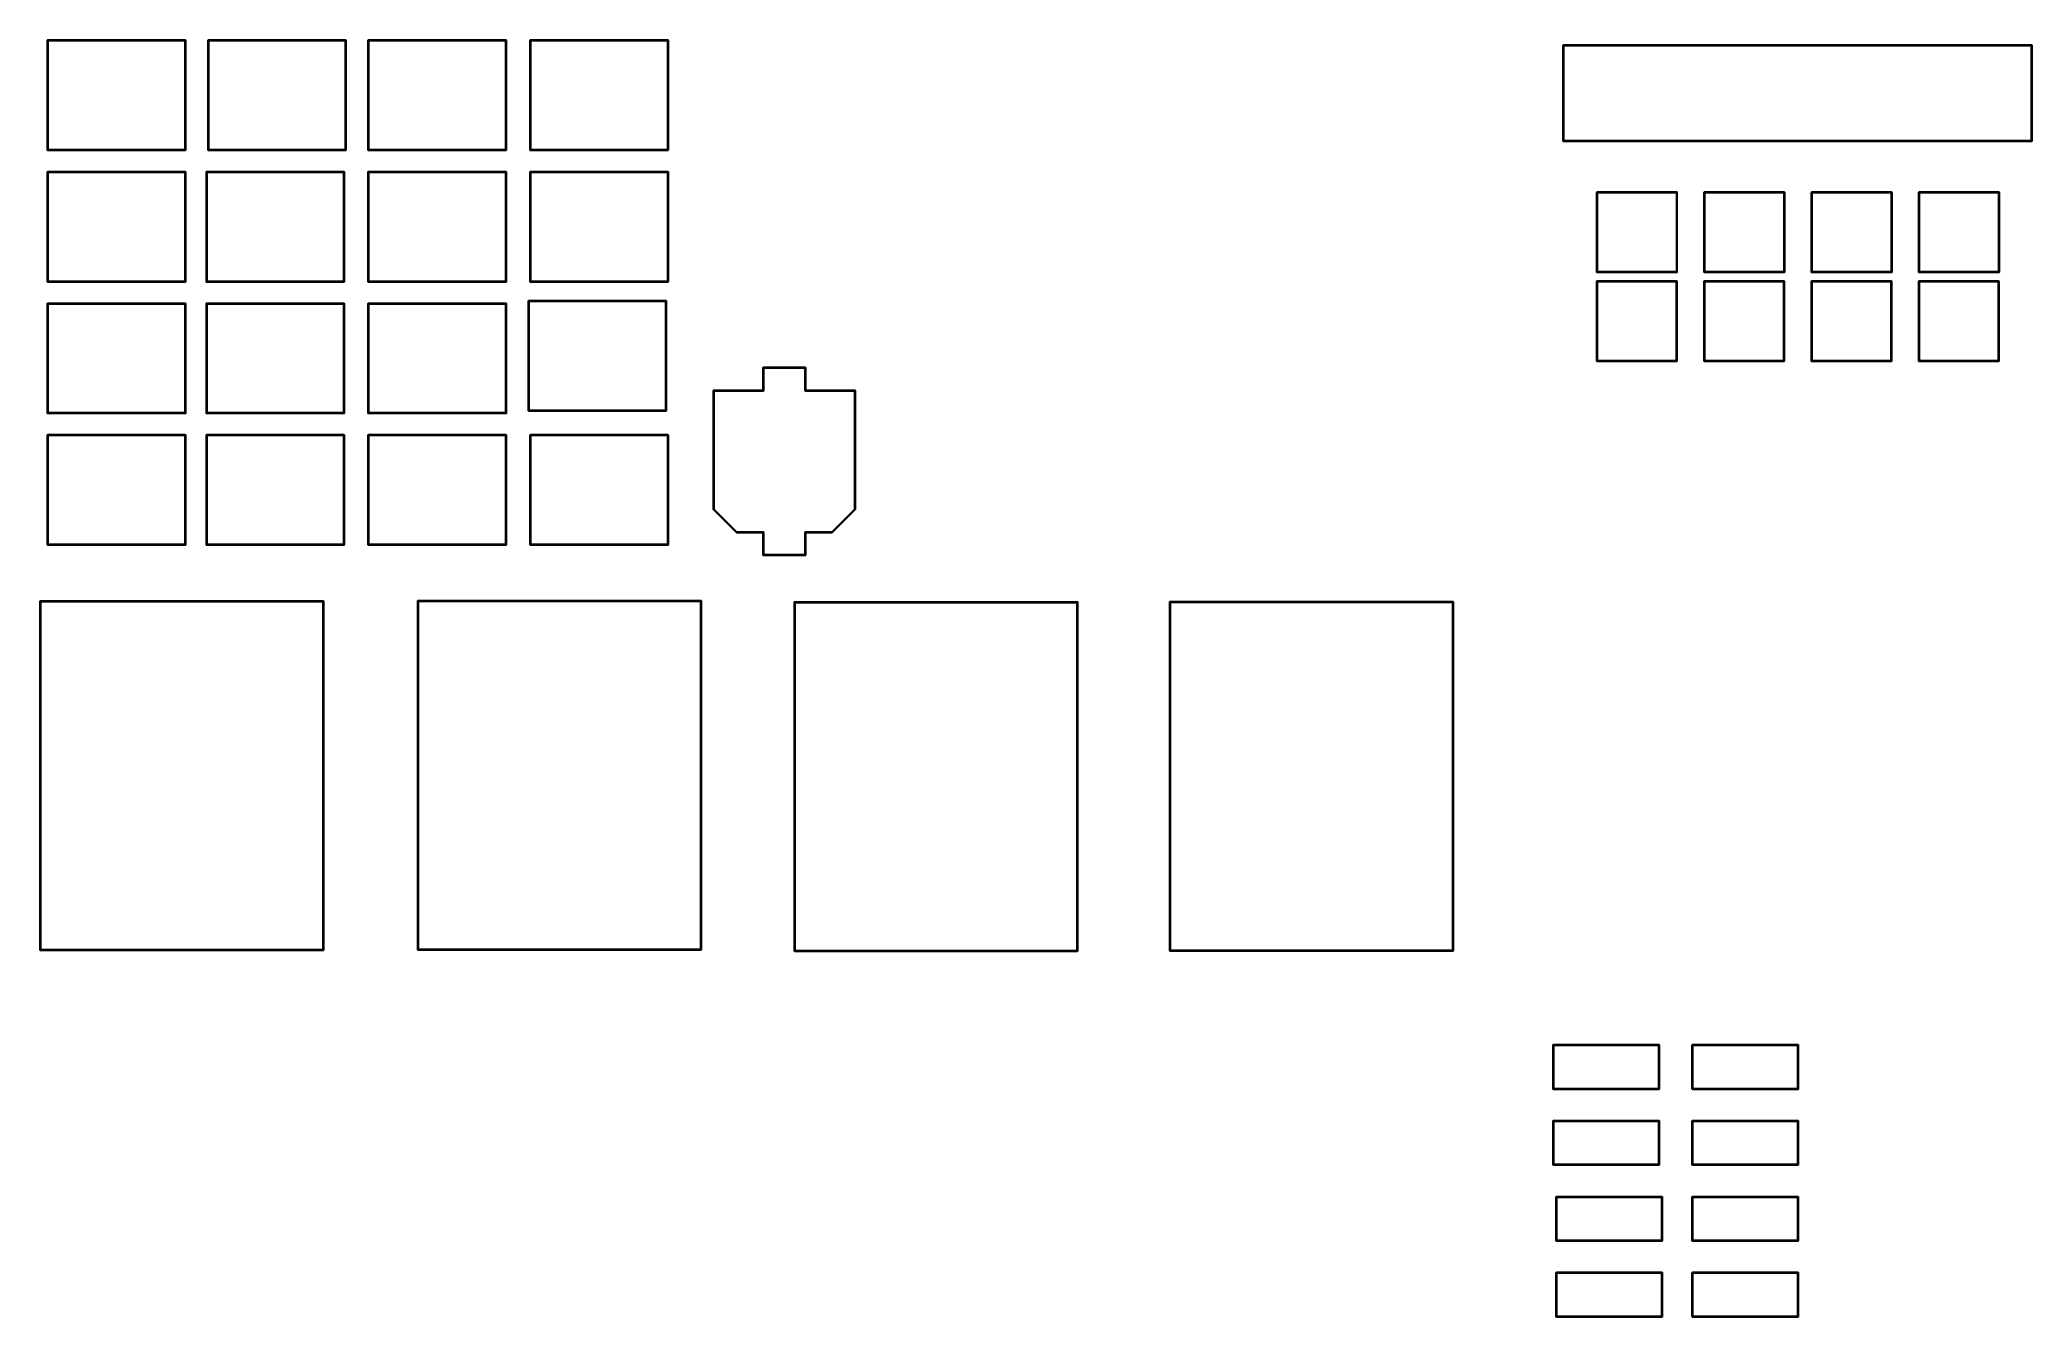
# Model space of a CAD drawing. Header units: millimetres. Extents: x 73 to 173, y -158 to -94.
import ezdxf

# ---------------------------------------------------------------- set-up
doc = ezdxf.new("R2010")
doc.units = ezdxf.units.MM
doc.layers.add('F.Courtyard', color=6, linetype='CONTINUOUS', true_color=0xff26e2)

msp = doc.modelspace()

# ---------------------------------------------------------------- linework, layer by layer
at = {"layer": 'F.Courtyard', "linetype": 'CONTINUOUS'}
for p, q in [((73.35, -94.182), (73.351903, -94.172433)), ((73.35, -99.682), (73.35, -94.182)), ((73.351903, -94.172433), (73.365433, -94.158903)), ((73.365433, -94.158903), (73.375, -94.157)), ((73.375, -94.157), (80.275, -94.157)), ((73.4, -94.207), (73.4, -99.657)), ((80.25, -94.207), (73.4, -94.207)), ((80.25, -99.657), (80.25, -94.207)), ((80.275, -94.157), (80.284567, -94.158903)), ((80.284567, -94.158903), (80.298097, -94.172433)), ((80.298097, -94.172433), (80.3, -94.182)), ((80.3, -94.182), (80.3, -99.682)), ((81.408, -94.182), (81.409903, -94.172433)), ((81.408, -99.682), (81.408, -94.182)), ((81.409903, -94.172433), (81.423433, -94.158903)), ((81.423433, -94.158903), (81.433, -94.157)), ((81.433, -94.157), (88.333, -94.157)), ((81.458, -94.207), (81.458, -99.657)), ((88.308, -94.207), (81.458, -94.207)), ((88.308, -99.657), (88.308, -94.207)), ((88.333, -94.157), (88.342567, -94.158903)), ((88.342567, -94.158903), (88.356097, -94.172433)), ((88.356097, -94.172433), (88.358, -94.182)), ((88.358, -94.182), (88.358, -99.682)), ((89.446, -94.182), (89.447903, -94.172433)), ((89.446, -99.682), (89.446, -94.182)), ((89.447903, -94.172433), (89.461433, -94.158903)), ((89.461433, -94.158903), (89.471, -94.157)), ((89.471, -94.157), (96.371, -94.157)), ((89.496, -94.207), (89.496, -99.657)), ((96.346, -94.207), (89.496, -94.207)), ((96.346, -99.657), (96.346, -94.207)), ((96.371, -94.157), (96.380567, -94.158903)), ((96.380567, -94.158903), (96.394097, -94.172433)), ((96.394097, -94.172433), (96.396, -94.182)), ((96.396, -94.182), (96.396, -99.682)), ((97.574, -94.182), (97.575903, -94.172433)), ((97.574, -99.682), (97.574, -94.182)), ((97.575903, -94.172433), (97.589433, -94.158903)), ((97.589433, -94.158903), (97.599, -94.157)), ((97.599, -94.157), (104.499, -94.157)), ((97.624, -94.207), (97.624, -99.657)), ((104.474, -94.207), (97.624, -94.207)), ((104.474, -99.657), (104.474, -94.207)), ((104.499, -94.157), (104.508567, -94.158903)), ((104.508567, -94.158903), (104.522097, -94.172433)), ((104.522097, -94.172433), (104.524, -94.182)), ((104.524, -94.182), (104.524, -99.682)), ((149.429445, -94.433333), (149.431348, -94.423766)), ((149.429445, -99.233333), (149.429445, -94.433333)), ((149.431348, -94.423766), (149.444878, -94.410236)), ((149.444878, -94.410236), (149.454445, -94.408333)), ((149.454445, -94.408333), (172.954445, -94.408333)), ((149.479445, -94.458333), (149.479445, -99.208333)), ((172.929445, -94.458333), (149.479445, -94.458333)), ((172.929445, -99.208333), (172.929445, -94.458333)), ((172.954445, -94.408333), (172.964012, -94.410236)), ((172.964012, -94.410236), (172.977542, -94.423766)), ((172.977542, -94.423766), (172.979445, -94.433333)), ((172.979445, -94.433333), (172.979445, -99.233333)), ((73.351903, -99.691567), (73.35, -99.682)), ((73.365433, -99.705097), (73.351903, -99.691567)), ((73.375, -99.707), (73.365433, -99.705097)), ((80.275, -99.707), (73.375, -99.707)), ((73.4, -99.657), (80.25, -99.657)), ((80.284567, -99.705097), (80.275, -99.707)), ((80.298097, -99.691567), (80.284567, -99.705097)), ((80.3, -99.682), (80.298097, -99.691567)), ((81.409903, -99.691567), (81.408, -99.682)), ((81.423433, -99.705097), (81.409903, -99.691567)), ((81.433, -99.707), (81.423433, -99.705097)), ((88.333, -99.707), (81.433, -99.707)), ((81.458, -99.657), (88.308, -99.657)), ((88.342567, -99.705097), (88.333, -99.707)), ((88.356097, -99.691567), (88.342567, -99.705097)), ((88.358, -99.682), (88.356097, -99.691567)), ((89.447903, -99.691567), (89.446, -99.682)), ((89.461433, -99.705097), (89.447903, -99.691567)), ((89.471, -99.707), (89.461433, -99.705097)), ((96.371, -99.707), (89.471, -99.707)), ((89.496, -99.657), (96.346, -99.657)), ((96.380567, -99.705097), (96.371, -99.707)), ((96.394097, -99.691567), (96.380567, -99.705097)), ((96.396, -99.682), (96.394097, -99.691567)), ((97.575903, -99.691567), (97.574, -99.682)), ((97.589433, -99.705097), (97.575903, -99.691567)), ((97.599, -99.707), (97.589433, -99.705097)), ((104.499, -99.707), (97.599, -99.707)), ((97.624, -99.657), (104.474, -99.657)), ((104.508567, -99.705097), (104.499, -99.707)), ((104.522097, -99.691567), (104.508567, -99.705097)), ((104.524, -99.682), (104.522097, -99.691567)), ((149.431348, -99.2429), (149.429445, -99.233333)), ((149.444878, -99.25643), (149.431348, -99.2429)), ((149.454445, -99.258333), (149.444878, -99.25643)), ((172.954445, -99.258333), (149.454445, -99.258333)), ((149.479445, -99.208333), (172.929445, -99.208333)), ((172.964012, -99.25643), (172.954445, -99.258333)), ((172.977542, -99.2429), (172.964012, -99.25643)), ((172.979445, -99.233333), (172.977542, -99.2429)), ((73.35, -100.786), (73.351903, -100.776433)), ((73.35, -106.286), (73.35, -100.786)), ((73.351903, -100.776433), (73.365433, -100.762903)), ((73.365433, -100.762903), (73.375, -100.761)), ((73.375, -100.761), (80.275, -100.761)), ((73.4, -100.811), (73.4, -106.261)), ((80.25, -100.811), (73.4, -100.811)), ((80.25, -106.261), (80.25, -100.811)), ((80.275, -100.761), (80.284567, -100.762903)), ((80.284567, -100.762903), (80.298097, -100.776433)), ((80.298097, -100.776433), (80.3, -100.786)), ((80.3, -100.786), (80.3, -106.286)), ((81.318, -100.786), (81.319903, -100.776433)), ((81.318, -106.286), (81.318, -100.786)), ((81.319903, -100.776433), (81.333433, -100.762903)), ((81.333433, -100.762903), (81.343, -100.761)), ((81.343, -100.761), (88.243, -100.761)), ((81.368, -100.811), (81.368, -106.261)), ((88.218, -100.811), (81.368, -100.811)), ((88.218, -106.261), (88.218, -100.811)), ((88.243, -100.761), (88.252567, -100.762903)), ((88.252567, -100.762903), (88.266097, -100.776433)), ((88.266097, -100.776433), (88.268, -100.786)), ((88.268, -100.786), (88.268, -106.286)), ((89.446, -100.786), (89.447903, -100.776433)), ((89.446, -106.286), (89.446, -100.786)), ((89.447903, -100.776433), (89.461433, -100.762903)), ((89.461433, -100.762903), (89.471, -100.761)), ((89.471, -100.761), (96.371, -100.761)), ((89.496, -100.811), (89.496, -106.261)), ((96.346, -100.811), (89.496, -100.811)), ((96.346, -106.261), (96.346, -100.811)), ((96.371, -100.761), (96.380567, -100.762903)), ((96.380567, -100.762903), (96.394097, -100.776433)), ((96.394097, -100.776433), (96.396, -100.786)), ((96.396, -100.786), (96.396, -106.286)), ((97.574, -100.786), (97.575903, -100.776433)), ((97.574, -106.286), (97.574, -100.786)), ((97.575903, -100.776433), (97.589433, -100.762903)), ((97.589433, -100.762903), (97.599, -100.761)), ((97.599, -100.761), (104.499, -100.761)), ((97.624, -100.811), (97.624, -106.261)), ((104.474, -100.811), (97.624, -100.811)), ((104.474, -106.261), (104.474, -100.811)), ((104.499, -100.761), (104.508567, -100.762903)), ((104.508567, -100.762903), (104.522097, -100.776433)), ((104.522097, -100.776433), (104.524, -100.786)), ((104.524, -100.786), (104.524, -106.286)), ((151.119445, -101.81), (151.121348, -101.800433)), ((151.119445, -105.81), (151.119445, -101.81)), ((151.121348, -101.800433), (151.134878, -101.786903)), ((151.134878, -101.786903), (151.144445, -101.785)), ((151.144445, -101.785), (155.144445, -101.785)), ((151.169445, -101.835), (151.169445, -105.785)), ((155.119445, -101.835), (151.169445, -101.835)), ((155.119445, -105.785), (155.119445, -101.835)), ((155.144445, -101.785), (155.154012, -101.786903)), ((155.154012, -101.786903), (155.167542, -101.800433)), ((155.167542, -101.800433), (155.169445, -101.81)), ((155.169445, -101.81), (155.169445, -105.81)), ((156.507223, -101.81), (156.509126, -101.800433)), ((156.507223, -105.81), (156.507223, -101.81)), ((156.509126, -101.800433), (156.522656, -101.786903)), ((156.522656, -101.786903), (156.532223, -101.785)), ((156.532223, -101.785), (160.532223, -101.785)), ((156.557223, -101.835), (156.557223, -105.785)), ((160.507223, -101.835), (156.557223, -101.835)), ((160.507223, -105.785), (160.507223, -101.835)), ((160.532223, -101.785), (160.54179, -101.786903)), ((160.54179, -101.786903), (160.55532, -101.800433)), ((160.55532, -101.800433), (160.557223, -101.81)), ((160.557223, -101.81), (160.557223, -105.81)), ((161.895, -101.81), (161.896903, -101.800433)), ((161.895, -105.81), (161.895, -101.81)), ((161.896903, -101.800433), (161.910433, -101.786903)), ((161.910433, -101.786903), (161.92, -101.785)), ((161.92, -101.785), (165.92, -101.785)), ((161.945, -101.835), (161.945, -105.785)), ((165.895, -101.835), (161.945, -101.835)), ((165.895, -105.785), (165.895, -101.835)), ((165.92, -101.785), (165.929567, -101.786903)), ((165.929567, -101.786903), (165.943097, -101.800433)), ((165.943097, -101.800433), (165.945, -101.81)), ((165.945, -101.81), (165.945, -105.81)), ((167.282778, -101.81), (167.284681, -101.800433)), ((167.282778, -105.81), (167.282778, -101.81)), ((167.284681, -101.800433), (167.298211, -101.786903)), ((167.298211, -101.786903), (167.307778, -101.785)), ((167.307778, -101.785), (171.307778, -101.785)), ((167.332778, -101.835), (167.332778, -105.785)), ((171.282778, -101.835), (167.332778, -101.835)), ((171.282778, -105.785), (171.282778, -101.835)), ((171.307778, -101.785), (171.317345, -101.786903)), ((171.317345, -101.786903), (171.330875, -101.800433)), ((171.330875, -101.800433), (171.332778, -101.81)), ((171.332778, -101.81), (171.332778, -105.81)), ((151.121348, -105.819567), (151.119445, -105.81)), ((151.134878, -105.833097), (151.121348, -105.819567)), ((151.144445, -105.835), (151.134878, -105.833097)), ((155.144445, -105.835), (151.144445, -105.835)), ((151.169445, -105.785), (155.119445, -105.785)), ((155.154012, -105.833097), (155.144445, -105.835)), ((155.167542, -105.819567), (155.154012, -105.833097)), ((155.169445, -105.81), (155.167542, -105.819567)), ((156.509126, -105.819567), (156.507223, -105.81)), ((156.522656, -105.833097), (156.509126, -105.819567)), ((156.532223, -105.835), (156.522656, -105.833097)), ((160.532223, -105.835), (156.532223, -105.835)), ((156.557223, -105.785), (160.507223, -105.785)), ((160.54179, -105.833097), (160.532223, -105.835)), ((160.55532, -105.819567), (160.54179, -105.833097)), ((160.557223, -105.81), (160.55532, -105.819567)), ((161.896903, -105.819567), (161.895, -105.81)), ((161.910433, -105.833097), (161.896903, -105.819567)), ((161.92, -105.835), (161.910433, -105.833097)), ((165.92, -105.835), (161.92, -105.835)), ((161.945, -105.785), (165.895, -105.785)), ((165.929567, -105.833097), (165.92, -105.835)), ((165.943097, -105.819567), (165.929567, -105.833097)), ((165.945, -105.81), (165.943097, -105.819567)), ((167.284681, -105.819567), (167.282778, -105.81)), ((167.298211, -105.833097), (167.284681, -105.819567)), ((167.307778, -105.835), (167.298211, -105.833097)), ((171.307778, -105.835), (167.307778, -105.835)), ((167.332778, -105.785), (171.282778, -105.785)), ((171.317345, -105.833097), (171.307778, -105.835)), ((171.330875, -105.819567), (171.317345, -105.833097)), ((171.332778, -105.81), (171.330875, -105.819567)), ((73.351903, -106.295567), (73.35, -106.286)), ((73.365433, -106.309097), (73.351903, -106.295567)), ((73.375, -106.311), (73.365433, -106.309097)), ((80.275, -106.311), (73.375, -106.311)), ((73.4, -106.261), (80.25, -106.261)), ((80.284567, -106.309097), (80.275, -106.311)), ((80.298097, -106.295567), (80.284567, -106.309097)), ((80.3, -106.286), (80.298097, -106.295567)), ((81.319903, -106.295567), (81.318, -106.286)), ((81.333433, -106.309097), (81.319903, -106.295567)), ((81.343, -106.311), (81.333433, -106.309097)), ((88.243, -106.311), (81.343, -106.311)), ((81.368, -106.261), (88.218, -106.261)), ((88.252567, -106.309097), (88.243, -106.311)), ((88.266097, -106.295567), (88.252567, -106.309097)), ((88.268, -106.286), (88.266097, -106.295567)), ((89.447903, -106.295567), (89.446, -106.286)), ((89.461433, -106.309097), (89.447903, -106.295567)), ((89.471, -106.311), (89.461433, -106.309097)), ((96.371, -106.311), (89.471, -106.311)), ((89.496, -106.261), (96.346, -106.261)), ((96.380567, -106.309097), (96.371, -106.311)), ((96.394097, -106.295567), (96.380567, -106.309097)), ((96.396, -106.286), (96.394097, -106.295567)), ((97.575903, -106.295567), (97.574, -106.286)), ((97.589433, -106.309097), (97.575903, -106.295567)), ((97.599, -106.311), (97.589433, -106.309097)), ((104.499, -106.311), (97.599, -106.311)), ((97.624, -106.261), (104.474, -106.261)), ((104.508567, -106.309097), (104.499, -106.311)), ((104.522097, -106.295567), (104.508567, -106.309097)), ((104.524, -106.286), (104.522097, -106.295567)), ((151.109445, -106.27), (151.111348, -106.260433)), ((151.109445, -110.27), (151.109445, -106.27)), ((151.111348, -106.260433), (151.124878, -106.246903)), ((151.124878, -106.246903), (151.134445, -106.245)), ((151.134445, -106.245), (155.134445, -106.245)), ((151.159445, -106.295), (151.159445, -110.245)), ((155.109445, -106.295), (151.159445, -106.295)), ((155.109445, -110.245), (155.109445, -106.295)), ((155.134445, -106.245), (155.144012, -106.246903)), ((155.144012, -106.246903), (155.157542, -106.260433)), ((155.157542, -106.260433), (155.159445, -106.27)), ((155.159445, -106.27), (155.159445, -110.27)), ((156.497223, -106.27), (156.499126, -106.260433)), ((156.497223, -110.27), (156.497223, -106.27)), ((156.499126, -106.260433), (156.512656, -106.246903)), ((156.512656, -106.246903), (156.522223, -106.245)), ((156.522223, -106.245), (160.522223, -106.245)), ((156.547223, -106.295), (156.547223, -110.245)), ((160.497223, -106.295), (156.547223, -106.295)), ((160.497223, -110.245), (160.497223, -106.295)), ((160.522223, -106.245), (160.53179, -106.246903)), ((160.53179, -106.246903), (160.54532, -106.260433)), ((160.54532, -106.260433), (160.547223, -106.27)), ((160.547223, -106.27), (160.547223, -110.27)), ((161.885, -106.27), (161.886903, -106.260433)), ((161.885, -110.27), (161.885, -106.27)), ((161.886903, -106.260433), (161.900433, -106.246903)), ((161.900433, -106.246903), (161.91, -106.245)), ((161.91, -106.245), (165.91, -106.245)), ((161.935, -106.295), (161.935, -110.245)), ((165.885, -106.295), (161.935, -106.295)), ((165.885, -110.245), (165.885, -106.295)), ((165.91, -106.245), (165.919567, -106.246903)), ((165.919567, -106.246903), (165.933097, -106.260433)), ((165.933097, -106.260433), (165.935, -106.27)), ((165.935, -106.27), (165.935, -110.27)), ((167.272778, -106.27), (167.274681, -106.260433)), ((167.272778, -110.27), (167.272778, -106.27)), ((167.274681, -106.260433), (167.288211, -106.246903)), ((167.288211, -106.246903), (167.297778, -106.245)), ((167.297778, -106.245), (171.297778, -106.245)), ((167.322778, -106.295), (167.322778, -110.245)), ((171.272778, -106.295), (167.322778, -106.295)), ((171.272778, -110.245), (171.272778, -106.295)), ((171.297778, -106.245), (171.307345, -106.246903)), ((171.307345, -106.246903), (171.320875, -106.260433)), ((171.320875, -106.260433), (171.322778, -106.27)), ((171.322778, -106.27), (171.322778, -110.27)), ((73.35, -107.39), (73.351903, -107.380433)), ((73.35, -112.89), (73.35, -107.39)), ((73.351903, -107.380433), (73.365433, -107.366903)), ((73.365433, -107.366903), (73.375, -107.365)), ((73.375, -107.365), (80.275, -107.365)), ((73.4, -107.415), (73.4, -112.865)), ((80.25, -107.415), (73.4, -107.415)), ((80.25, -112.865), (80.25, -107.415)), ((80.275, -107.365), (80.284567, -107.366903)), ((80.284567, -107.366903), (80.298097, -107.380433)), ((80.298097, -107.380433), (80.3, -107.39)), ((80.3, -107.39), (80.3, -112.89)), ((81.318, -107.39), (81.319903, -107.380433)), ((81.318, -112.89), (81.318, -107.39)), ((81.319903, -107.380433), (81.333433, -107.366903)), ((81.333433, -107.366903), (81.343, -107.365)), ((81.343, -107.365), (88.243, -107.365)), ((81.368, -107.415), (81.368, -112.865)), ((88.218, -107.415), (81.368, -107.415)), ((88.218, -112.865), (88.218, -107.415)), ((88.243, -107.365), (88.252567, -107.366903)), ((88.252567, -107.366903), (88.266097, -107.380433)), ((88.266097, -107.380433), (88.268, -107.39)), ((88.268, -107.39), (88.268, -112.89)), ((89.446, -107.39), (89.447903, -107.380433)), ((89.446, -112.89), (89.446, -107.39)), ((89.447903, -107.380433), (89.461433, -107.366903)), ((89.461433, -107.366903), (89.471, -107.365)), ((89.471, -107.365), (96.371, -107.365)), ((89.496, -107.415), (89.496, -112.865)), ((96.346, -107.415), (89.496, -107.415)), ((96.346, -112.865), (96.346, -107.415)), ((96.371, -107.365), (96.380567, -107.366903)), ((96.380567, -107.366903), (96.394097, -107.380433)), ((96.394097, -107.380433), (96.396, -107.39)), ((96.396, -107.39), (96.396, -112.89)), ((97.484, -107.264), (97.485903, -107.254433)), ((97.484, -112.764), (97.484, -107.264)), ((97.485903, -107.254433), (97.499433, -107.240903)), ((97.499433, -107.240903), (97.509, -107.239)), ((97.509, -107.239), (104.409, -107.239)), ((97.534, -107.289), (97.534, -112.739)), ((104.384, -107.289), (97.534, -107.289)), ((104.384, -112.739), (104.384, -107.289)), ((104.409, -107.239), (104.418567, -107.240903)), ((104.418567, -107.240903), (104.432097, -107.254433)), ((104.432097, -107.254433), (104.434, -107.264)), ((104.434, -107.264), (104.434, -112.764)), ((109.2704, -110.614), (109.272303, -110.604433)), ((109.2704, -111.739), (109.2704, -110.614)), ((109.272303, -110.604433), (109.285833, -110.590903)), ((109.285833, -110.590903), (109.2954, -110.589)), ((109.2954, -110.589), (111.3954, -110.589)), ((109.3204, -110.639), (109.3204, -111.764)), ((111.3704, -110.639), (109.3204, -110.639)), ((111.3704, -111.764), (111.3704, -110.639)), ((111.3954, -110.589), (111.404967, -110.590903)), ((111.404967, -110.590903), (111.418497, -110.604433)), ((111.418497, -110.604433), (111.4204, -110.614)), ((111.4204, -110.614), (111.4204, -111.739)), ((151.111348, -110.279567), (151.109445, -110.27)), ((151.124878, -110.293097), (151.111348, -110.279567)), ((151.134445, -110.295), (151.124878, -110.293097)), ((155.134445, -110.295), (151.134445, -110.295)), ((151.159445, -110.245), (155.109445, -110.245)), ((155.144012, -110.293097), (155.134445, -110.295)), ((155.157542, -110.279567), (155.144012, -110.293097)), ((155.159445, -110.27), (155.157542, -110.279567)), ((156.499126, -110.279567), (156.497223, -110.27)), ((156.512656, -110.293097), (156.499126, -110.279567)), ((156.522223, -110.295), (156.512656, -110.293097)), ((160.522223, -110.295), (156.522223, -110.295)), ((156.547223, -110.245), (160.497223, -110.245)), ((160.53179, -110.293097), (160.522223, -110.295)), ((160.54532, -110.279567), (160.53179, -110.293097)), ((160.547223, -110.27), (160.54532, -110.279567)), ((161.886903, -110.279567), (161.885, -110.27)), ((161.900433, -110.293097), (161.886903, -110.279567)), ((161.91, -110.295), (161.900433, -110.293097)), ((165.91, -110.295), (161.91, -110.295)), ((161.935, -110.245), (165.885, -110.245)), ((165.919567, -110.293097), (165.91, -110.295)), ((165.933097, -110.279567), (165.919567, -110.293097)), ((165.935, -110.27), (165.933097, -110.279567)), ((167.274681, -110.279567), (167.272778, -110.27)), ((167.288211, -110.293097), (167.274681, -110.279567)), ((167.297778, -110.295), (167.288211, -110.293097)), ((171.297778, -110.295), (167.297778, -110.295)), ((167.322778, -110.245), (171.272778, -110.245)), ((171.307345, -110.293097), (171.297778, -110.295)), ((171.320875, -110.279567), (171.307345, -110.293097)), ((171.322778, -110.27), (171.320875, -110.279567)), ((106.7704, -111.764), (106.772303, -111.754433)), ((106.7704, -117.714), (106.7704, -111.764)), ((106.772303, -111.754433), (106.785833, -111.740903)), ((106.785833, -111.740903), (106.7954, -111.739)), ((106.7954, -111.739), (109.2704, -111.739)), ((109.2954, -111.789), (106.8204, -111.789)), ((106.8204, -111.789), (106.8204, -117.703644)), ((109.304967, -111.787097), (109.2954, -111.789)), ((109.318497, -111.773567), (109.304967, -111.787097)), ((109.3204, -111.764), (109.318497, -111.773567)), ((111.372303, -111.773567), (111.3704, -111.764)), ((111.385833, -111.787097), (111.372303, -111.773567)), ((111.3954, -111.789), (111.385833, -111.787097)), ((113.8704, -111.789), (111.3954, -111.789)), ((111.4204, -111.739), (113.8954, -111.739)), ((113.8704, -117.703644), (113.8704, -111.789)), ((113.8954, -111.739), (113.904967, -111.740903)), ((113.904967, -111.740903), (113.918497, -111.754433)), ((113.918497, -111.754433), (113.9204, -111.764)), ((113.9204, -111.764), (113.9204, -117.714)), ((73.351903, -112.899567), (73.35, -112.89)), ((73.365433, -112.913097), (73.351903, -112.899567)), ((73.375, -112.915), (73.365433, -112.913097)), ((80.275, -112.915), (73.375, -112.915)), ((73.4, -112.865), (80.25, -112.865)), ((80.284567, -112.913097), (80.275, -112.915)), ((80.298097, -112.899567), (80.284567, -112.913097)), ((80.3, -112.89), (80.298097, -112.899567)), ((81.319903, -112.899567), (81.318, -112.89)), ((81.333433, -112.913097), (81.319903, -112.899567)), ((81.343, -112.915), (81.333433, -112.913097)), ((88.243, -112.915), (81.343, -112.915)), ((81.368, -112.865), (88.218, -112.865)), ((88.252567, -112.913097), (88.243, -112.915)), ((88.266097, -112.899567), (88.252567, -112.913097)), ((88.268, -112.89), (88.266097, -112.899567)), ((89.447903, -112.899567), (89.446, -112.89)), ((89.461433, -112.913097), (89.447903, -112.899567)), ((89.471, -112.915), (89.461433, -112.913097)), ((96.371, -112.915), (89.471, -112.915)), ((89.496, -112.865), (96.346, -112.865)), ((96.380567, -112.913097), (96.371, -112.915)), ((96.394097, -112.899567), (96.380567, -112.913097)), ((96.396, -112.89), (96.394097, -112.899567)), ((97.485903, -112.773567), (97.484, -112.764)), ((97.499433, -112.787097), (97.485903, -112.773567)), ((97.509, -112.789), (97.499433, -112.787097)), ((104.409, -112.789), (97.509, -112.789)), ((97.534, -112.739), (104.384, -112.739)), ((104.418567, -112.787097), (104.409, -112.789)), ((104.432097, -112.773567), (104.418567, -112.787097)), ((104.434, -112.764), (104.432097, -112.773567)), ((73.35, -113.994), (73.351903, -113.984433)), ((73.35, -119.494), (73.35, -113.994)), ((73.351903, -113.984433), (73.365433, -113.970903)), ((73.365433, -113.970903), (73.375, -113.969)), ((73.375, -113.969), (80.275, -113.969)), ((80.275, -113.969), (80.284567, -113.970903)), ((80.284567, -113.970903), (80.298097, -113.984433)), ((80.298097, -113.984433), (80.3, -113.994)), ((80.3, -113.994), (80.3, -119.494)), ((81.318, -113.994), (81.319903, -113.984433)), ((81.318, -119.494), (81.318, -113.994)), ((81.319903, -113.984433), (81.333433, -113.970903)), ((81.333433, -113.970903), (81.343, -113.969)), ((81.343, -113.969), (88.243, -113.969)), ((88.243, -113.969), (88.252567, -113.970903)), ((88.252567, -113.970903), (88.266097, -113.984433)), ((88.266097, -113.984433), (88.268, -113.994)), ((88.268, -113.994), (88.268, -119.494)), ((89.446, -113.994), (89.447903, -113.984433)), ((89.446, -119.494), (89.446, -113.994)), ((89.447903, -113.984433), (89.461433, -113.970903)), ((89.461433, -113.970903), (89.471, -113.969)), ((89.471, -113.969), (96.371, -113.969)), ((96.371, -113.969), (96.380567, -113.970903)), ((96.380567, -113.970903), (96.394097, -113.984433)), ((96.394097, -113.984433), (96.396, -113.994)), ((96.396, -113.994), (96.396, -119.494)), ((97.574, -113.994), (97.575903, -113.984433)), ((97.574, -119.494), (97.574, -113.994)), ((97.575903, -113.984433), (97.589433, -113.970903)), ((97.589433, -113.970903), (97.599, -113.969)), ((97.599, -113.969), (104.499, -113.969)), ((104.499, -113.969), (104.508567, -113.970903)), ((104.508567, -113.970903), (104.522097, -113.984433)), ((104.522097, -113.984433), (104.524, -113.994)), ((104.524, -113.994), (104.524, -119.494)), ((73.4, -114.019), (73.4, -119.469)), ((80.25, -114.019), (73.4, -114.019)), ((80.25, -119.469), (80.25, -114.019)), ((81.368, -114.019), (81.368, -119.469)), ((88.218, -114.019), (81.368, -114.019)), ((88.218, -119.469), (88.218, -114.019)), ((89.496, -114.019), (89.496, -119.469)), ((96.346, -114.019), (89.496, -114.019)), ((96.346, -119.469), (96.346, -114.019)), ((97.624, -114.019), (97.624, -119.469)), ((104.474, -114.019), (97.624, -114.019)), ((104.474, -119.469), (104.474, -114.019)), ((106.772303, -117.723567), (106.7704, -117.714)), ((106.777722, -117.731678), (106.772303, -117.723567)), ((107.927723, -118.881678), (106.777722, -117.731678)), ((106.8204, -117.703644), (107.955755, -118.839)), ((112.735044, -118.839), (113.8704, -117.703644)), ((113.913078, -117.731677), (112.763078, -118.881678)), ((113.918497, -117.723567), (113.913078, -117.731677)), ((113.9204, -117.714), (113.918497, -117.723567)), ((107.935833, -118.887097), (107.927723, -118.881678)), ((107.9454, -118.889), (107.935833, -118.887097)), ((109.2704, -118.889), (107.9454, -118.889)), ((107.955755, -118.839), (109.2954, -118.839)), ((109.2704, -120.014), (109.2704, -118.889)), ((109.2954, -118.839), (109.304967, -118.840903)), ((109.304967, -118.840903), (109.318497, -118.854433)), ((109.318497, -118.854433), (109.3204, -118.864)), ((109.3204, -118.864), (109.3204, -119.989)), ((111.3704, -118.864), (111.372303, -118.854433)), ((111.3704, -119.989), (111.3704, -118.864)), ((111.372303, -118.854433), (111.385833, -118.840903)), ((111.385833, -118.840903), (111.3954, -118.839)), ((111.3954, -118.839), (112.735044, -118.839)), ((112.7454, -118.889), (111.4204, -118.889)), ((111.4204, -118.889), (111.4204, -120.014)), ((112.754967, -118.887097), (112.7454, -118.889)), ((112.763078, -118.881678), (112.754967, -118.887097)), ((73.351903, -119.503567), (73.35, -119.494)), ((73.365433, -119.517097), (73.351903, -119.503567)), ((73.375, -119.519), (73.365433, -119.517097)), ((80.275, -119.519), (73.375, -119.519)), ((73.4, -119.469), (80.25, -119.469)), ((80.284567, -119.517097), (80.275, -119.519)), ((80.298097, -119.503567), (80.284567, -119.517097)), ((80.3, -119.494), (80.298097, -119.503567)), ((81.319903, -119.503567), (81.318, -119.494)), ((81.333433, -119.517097), (81.319903, -119.503567)), ((81.343, -119.519), (81.333433, -119.517097)), ((88.243, -119.519), (81.343, -119.519)), ((81.368, -119.469), (88.218, -119.469)), ((88.252567, -119.517097), (88.243, -119.519)), ((88.266097, -119.503567), (88.252567, -119.517097)), ((88.268, -119.494), (88.266097, -119.503567)), ((89.447903, -119.503567), (89.446, -119.494)), ((89.461433, -119.517097), (89.447903, -119.503567)), ((89.471, -119.519), (89.461433, -119.517097)), ((96.371, -119.519), (89.471, -119.519)), ((89.496, -119.469), (96.346, -119.469)), ((96.380567, -119.517097), (96.371, -119.519)), ((96.394097, -119.503567), (96.380567, -119.517097)), ((96.396, -119.494), (96.394097, -119.503567)), ((97.575903, -119.503567), (97.574, -119.494)), ((97.589433, -119.517097), (97.575903, -119.503567)), ((97.599, -119.519), (97.589433, -119.517097)), ((104.499, -119.519), (97.599, -119.519)), ((97.624, -119.469), (104.474, -119.469)), ((104.508567, -119.517097), (104.499, -119.519)), ((104.522097, -119.503567), (104.508567, -119.517097)), ((104.524, -119.494), (104.522097, -119.503567)), ((109.3204, -119.989), (111.3704, -119.989)), ((109.272303, -120.023567), (109.2704, -120.014)), ((109.285833, -120.037097), (109.272303, -120.023567)), ((109.2954, -120.039), (109.285833, -120.037097)), ((111.3954, -120.039), (109.2954, -120.039)), ((111.404967, -120.037097), (111.3954, -120.039)), ((111.418497, -120.023567), (111.404967, -120.037097)), ((111.4204, -120.014), (111.418497, -120.023567)), ((72.9772, -122.3346), (72.979103, -122.325033)), ((72.9772, -139.8346), (72.9772, -122.3346)), ((72.979103, -122.325033), (72.992633, -122.311503)), ((72.992633, -122.311503), (73.0022, -122.3096)), ((73.0022, -122.3096), (87.2022, -122.3096)), ((73.0272, -122.3596), (73.0272, -139.8096)), ((87.1772, -122.3596), (73.0272, -122.3596)), ((87.1772, -139.8096), (87.1772, -122.3596)), ((87.2022, -122.3096), (87.211767, -122.311503)), ((87.211767, -122.311503), (87.225297, -122.325033)), ((87.225297, -122.325033), (87.2272, -122.3346)), ((87.2272, -122.3346), (87.2272, -139.8346)), ((91.9311, -122.311), (91.933003, -122.301433)), ((91.9311, -139.811), (91.9311, -122.311)), ((91.933003, -122.301433), (91.946533, -122.287903)), ((91.946533, -122.287903), (91.9561, -122.286)), ((91.9561, -122.286), (106.1561, -122.286)), ((91.9811, -122.336), (91.9811, -139.786)), ((106.1311, -122.336), (91.9811, -122.336)), ((106.1311, -139.786), (106.1311, -122.336)), ((106.1561, -122.286), (106.165667, -122.287903)), ((106.165667, -122.287903), (106.179197, -122.301433)), ((106.179197, -122.301433), (106.1811, -122.311)), ((106.1811, -122.311), (106.1811, -139.811)), ((110.8344, -122.3757), (110.836303, -122.366133)), ((110.8344, -139.8757), (110.8344, -122.3757)), ((110.836303, -122.366133), (110.849833, -122.352603)), ((110.849833, -122.352603), (110.8594, -122.3507)), ((110.8594, -122.3507), (125.0594, -122.3507)), ((110.8844, -122.4007), (110.8844, -139.8507)), ((125.0344, -122.4007), (110.8844, -122.4007)), ((125.0344, -139.8507), (125.0344, -122.4007)), ((125.0594, -122.3507), (125.068967, -122.352603)), ((125.068967, -122.352603), (125.082497, -122.366133)), ((125.082497, -122.366133), (125.0844, -122.3757)), ((125.0844, -122.3757), (125.0844, -139.8757)), ((129.6874, -122.3643), (129.689303, -122.354733)), ((129.6874, -139.8643), (129.6874, -122.3643)), ((129.689303, -122.354733), (129.702833, -122.341203)), ((129.702833, -122.341203), (129.7124, -122.3393)), ((129.7124, -122.3393), (143.9124, -122.3393)), ((129.7374, -122.3893), (129.7374, -139.8393)), ((143.8874, -122.3893), (129.7374, -122.3893)), ((143.8874, -139.8393), (143.8874, -122.3893)), ((143.9124, -122.3393), (143.921967, -122.341203)), ((143.921967, -122.341203), (143.935497, -122.354733)), ((143.935497, -122.354733), (143.9374, -122.3643)), ((143.9374, -122.3643), (143.9374, -139.8643)), ((72.979103, -139.844167), (72.9772, -139.8346)), ((72.992633, -139.857697), (72.979103, -139.844167)), ((73.0022, -139.8596), (72.992633, -139.857697)), ((87.2022, -139.8596), (73.0022, -139.8596)), ((73.0272, -139.8096), (87.1772, -139.8096)), ((87.211767, -139.857697), (87.2022, -139.8596)), ((87.225297, -139.844167), (87.211767, -139.857697)), ((87.2272, -139.8346), (87.225297, -139.844167)), ((91.933003, -139.820567), (91.9311, -139.811)), ((91.946533, -139.834097), (91.933003, -139.820567)), ((91.9561, -139.836), (91.946533, -139.834097)), ((106.1561, -139.836), (91.9561, -139.836)), ((91.9811, -139.786), (106.1311, -139.786)), ((106.165667, -139.834097), (106.1561, -139.836)), ((106.179197, -139.820567), (106.165667, -139.834097)), ((106.1811, -139.811), (106.179197, -139.820567)), ((110.836303, -139.885267), (110.8344, -139.8757)), ((110.849833, -139.898797), (110.836303, -139.885267)), ((110.8594, -139.9007), (110.849833, -139.898797)), ((125.0594, -139.9007), (110.8594, -139.9007)), ((110.8844, -139.8507), (125.0344, -139.8507)), ((125.068967, -139.898797), (125.0594, -139.9007)), ((125.082497, -139.885267), (125.068967, -139.898797)), ((125.0844, -139.8757), (125.082497, -139.885267)), ((129.689303, -139.873867), (129.6874, -139.8643)), ((129.702833, -139.887397), (129.689303, -139.873867)), ((129.7124, -139.8893), (129.702833, -139.887397)), ((143.9124, -139.8893), (129.7124, -139.8893)), ((129.7374, -139.8393), (143.8874, -139.8393)), ((143.921967, -139.887397), (143.9124, -139.8893)), ((143.935497, -139.873867), (143.921967, -139.887397)), ((143.9374, -139.8643), (143.935497, -139.873867)), ((148.92, -144.6), (148.921903, -144.590433)), ((148.92, -146.8), (148.92, -144.6)), ((148.921903, -144.590433), (148.935433, -144.576903)), ((148.935433, -144.576903), (148.945, -144.575)), ((148.945, -144.575), (154.245, -144.575)), ((148.97, -144.625), (148.97, -146.775)), ((154.22, -144.625), (148.97, -144.625)), ((154.22, -146.775), (154.22, -144.625)), ((154.245, -144.575), (154.254567, -144.576903)), ((154.254567, -144.576903), (154.268097, -144.590433)), ((154.268097, -144.590433), (154.27, -144.6)), ((154.27, -144.6), (154.27, -146.8)), ((155.905, -144.6), (155.906903, -144.590433)), ((155.905, -146.8), (155.905, -144.6)), ((155.906903, -144.590433), (155.920433, -144.576903)), ((155.920433, -144.576903), (155.93, -144.575)), ((155.93, -144.575), (161.23, -144.575)), ((155.955, -144.625), (155.955, -146.775)), ((161.205, -144.625), (155.955, -144.625)), ((161.205, -146.775), (161.205, -144.625)), ((161.23, -144.575), (161.239567, -144.576903)), ((161.239567, -144.576903), (161.253097, -144.590433)), ((161.253097, -144.590433), (161.255, -144.6)), ((161.255, -144.6), (161.255, -146.8)), ((148.921903, -146.809567), (148.92, -146.8)), ((148.935433, -146.823097), (148.921903, -146.809567)), ((148.945, -146.825), (148.935433, -146.823097)), ((154.245, -146.825), (148.945, -146.825)), ((148.97, -146.775), (154.22, -146.775)), ((154.254567, -146.823097), (154.245, -146.825)), ((154.268097, -146.809567), (154.254567, -146.823097)), ((154.27, -146.8), (154.268097, -146.809567)), ((155.906903, -146.809567), (155.905, -146.8)), ((155.920433, -146.823097), (155.906903, -146.809567)), ((155.93, -146.825), (155.920433, -146.823097)), ((161.23, -146.825), (155.93, -146.825)), ((155.955, -146.775), (161.205, -146.775)), ((161.239567, -146.823097), (161.23, -146.825)), ((161.253097, -146.809567), (161.239567, -146.823097)), ((161.255, -146.8), (161.253097, -146.809567)), ((148.92, -148.41), (148.921903, -148.400433)), ((148.92, -150.61), (148.92, -148.41)), ((148.921903, -148.400433), (148.935433, -148.386903)), ((148.935433, -148.386903), (148.945, -148.385)), ((148.945, -148.385), (154.245, -148.385)), ((148.97, -148.435), (148.97, -150.585)), ((154.22, -148.435), (148.97, -148.435)), ((154.22, -150.585), (154.22, -148.435)), ((154.245, -148.385), (154.254567, -148.386903)), ((154.254567, -148.386903), (154.268097, -148.400433)), ((154.268097, -148.400433), (154.27, -148.41)), ((154.27, -148.41), (154.27, -150.61)), ((155.905, -148.41), (155.906903, -148.400433)), ((155.905, -150.61), (155.905, -148.41)), ((155.906903, -148.400433), (155.920433, -148.386903)), ((155.920433, -148.386903), (155.93, -148.385)), ((155.93, -148.385), (161.23, -148.385)), ((155.955, -148.435), (155.955, -150.585)), ((161.205, -148.435), (155.955, -148.435)), ((161.205, -150.585), (161.205, -148.435)), ((161.23, -148.385), (161.239567, -148.386903)), ((161.239567, -148.386903), (161.253097, -148.400433)), ((161.253097, -148.400433), (161.255, -148.41)), ((161.255, -148.41), (161.255, -150.61)), ((148.921903, -150.619567), (148.92, -150.61)), ((148.935433, -150.633097), (148.921903, -150.619567)), ((148.945, -150.635), (148.935433, -150.633097)), ((154.245, -150.635), (148.945, -150.635)), ((148.97, -150.585), (154.22, -150.585)), ((154.254567, -150.633097), (154.245, -150.635)), ((154.268097, -150.619567), (154.254567, -150.633097)), ((154.27, -150.61), (154.268097, -150.619567)), ((155.906903, -150.619567), (155.905, -150.61)), ((155.920433, -150.633097), (155.906903, -150.619567)), ((155.93, -150.635), (155.920433, -150.633097)), ((161.23, -150.635), (155.93, -150.635)), ((155.955, -150.585), (161.205, -150.585)), ((161.239567, -150.633097), (161.23, -150.635)), ((161.253097, -150.619567), (161.239567, -150.633097)), ((161.255, -150.61), (161.253097, -150.619567)), ((149.075, -152.22), (149.076903, -152.210433)), ((149.075, -154.42), (149.075, -152.22)), ((149.076903, -152.210433), (149.090433, -152.196903)), ((149.090433, -152.196903), (149.1, -152.195)), ((149.1, -152.195), (154.4, -152.195)), ((149.125, -152.245), (149.125, -154.395)), ((154.375, -152.245), (149.125, -152.245)), ((154.375, -154.395), (154.375, -152.245)), ((154.4, -152.195), (154.409567, -152.196903)), ((154.409567, -152.196903), (154.423097, -152.210433)), ((154.423097, -152.210433), (154.425, -152.22)), ((154.425, -152.22), (154.425, -154.42)), ((155.905, -152.22), (155.906903, -152.210433)), ((155.905, -154.42), (155.905, -152.22)), ((155.906903, -152.210433), (155.920433, -152.196903)), ((155.920433, -152.196903), (155.93, -152.195)), ((155.93, -152.195), (161.23, -152.195)), ((155.955, -152.245), (155.955, -154.395)), ((161.205, -152.245), (155.955, -152.245)), ((161.205, -154.395), (161.205, -152.245)), ((161.23, -152.195), (161.239567, -152.196903)), ((161.239567, -152.196903), (161.253097, -152.210433)), ((161.253097, -152.210433), (161.255, -152.22)), ((161.255, -152.22), (161.255, -154.42)), ((149.076903, -154.429567), (149.075, -154.42)), ((149.090433, -154.443097), (149.076903, -154.429567)), ((149.1, -154.445), (149.090433, -154.443097)), ((154.4, -154.445), (149.1, -154.445)), ((149.125, -154.395), (154.375, -154.395)), ((154.409567, -154.443097), (154.4, -154.445)), ((154.423097, -154.429567), (154.409567, -154.443097)), ((154.425, -154.42), (154.423097, -154.429567)), ((155.906903, -154.429567), (155.905, -154.42)), ((155.920433, -154.443097), (155.906903, -154.429567)), ((155.93, -154.445), (155.920433, -154.443097)), ((161.23, -154.445), (155.93, -154.445)), ((155.955, -154.395), (161.205, -154.395)), ((161.239567, -154.443097), (161.23, -154.445)), ((161.253097, -154.429567), (161.239567, -154.443097)), ((161.255, -154.42), (161.253097, -154.429567)), ((149.075, -156.03), (149.076903, -156.020433)), ((149.075, -158.23), (149.075, -156.03)), ((149.076903, -156.020433), (149.090433, -156.006903)), ((149.090433, -156.006903), (149.1, -156.005)), ((149.1, -156.005), (154.4, -156.005)), ((149.125, -156.055), (149.125, -158.205)), ((154.375, -156.055), (149.125, -156.055)), ((154.375, -158.205), (154.375, -156.055)), ((154.4, -156.005), (154.409567, -156.006903)), ((154.409567, -156.006903), (154.423097, -156.020433)), ((154.423097, -156.020433), (154.425, -156.03)), ((154.425, -156.03), (154.425, -158.23)), ((155.905, -156.03), (155.906903, -156.020433)), ((155.905, -158.23), (155.905, -156.03)), ((155.906903, -156.020433), (155.920433, -156.006903)), ((155.920433, -156.006903), (155.93, -156.005)), ((155.93, -156.005), (161.23, -156.005)), ((155.955, -156.055), (155.955, -158.205)), ((161.205, -156.055), (155.955, -156.055)), ((161.205, -158.205), (161.205, -156.055)), ((161.23, -156.005), (161.239567, -156.006903)), ((161.239567, -156.006903), (161.253097, -156.020433)), ((161.253097, -156.020433), (161.255, -156.03)), ((161.255, -156.03), (161.255, -158.23)), ((149.076903, -158.239567), (149.075, -158.23)), ((149.090433, -158.253097), (149.076903, -158.239567)), ((149.1, -158.255), (149.090433, -158.253097)), ((154.4, -158.255), (149.1, -158.255)), ((149.125, -158.205), (154.375, -158.205)), ((154.409567, -158.253097), (154.4, -158.255)), ((154.423097, -158.239567), (154.409567, -158.253097)), ((154.425, -158.23), (154.423097, -158.239567)), ((155.906903, -158.239567), (155.905, -158.23)), ((155.920433, -158.253097), (155.906903, -158.239567)), ((155.93, -158.255), (155.920433, -158.253097)), ((161.23, -158.255), (155.93, -158.255)), ((155.955, -158.205), (161.205, -158.205)), ((161.239567, -158.253097), (161.23, -158.255)), ((161.253097, -158.239567), (161.239567, -158.253097)), ((161.255, -158.23), (161.253097, -158.239567))]:
    msp.add_line(p, q, dxfattribs=at)

doc.saveas('drawing.dxf')
